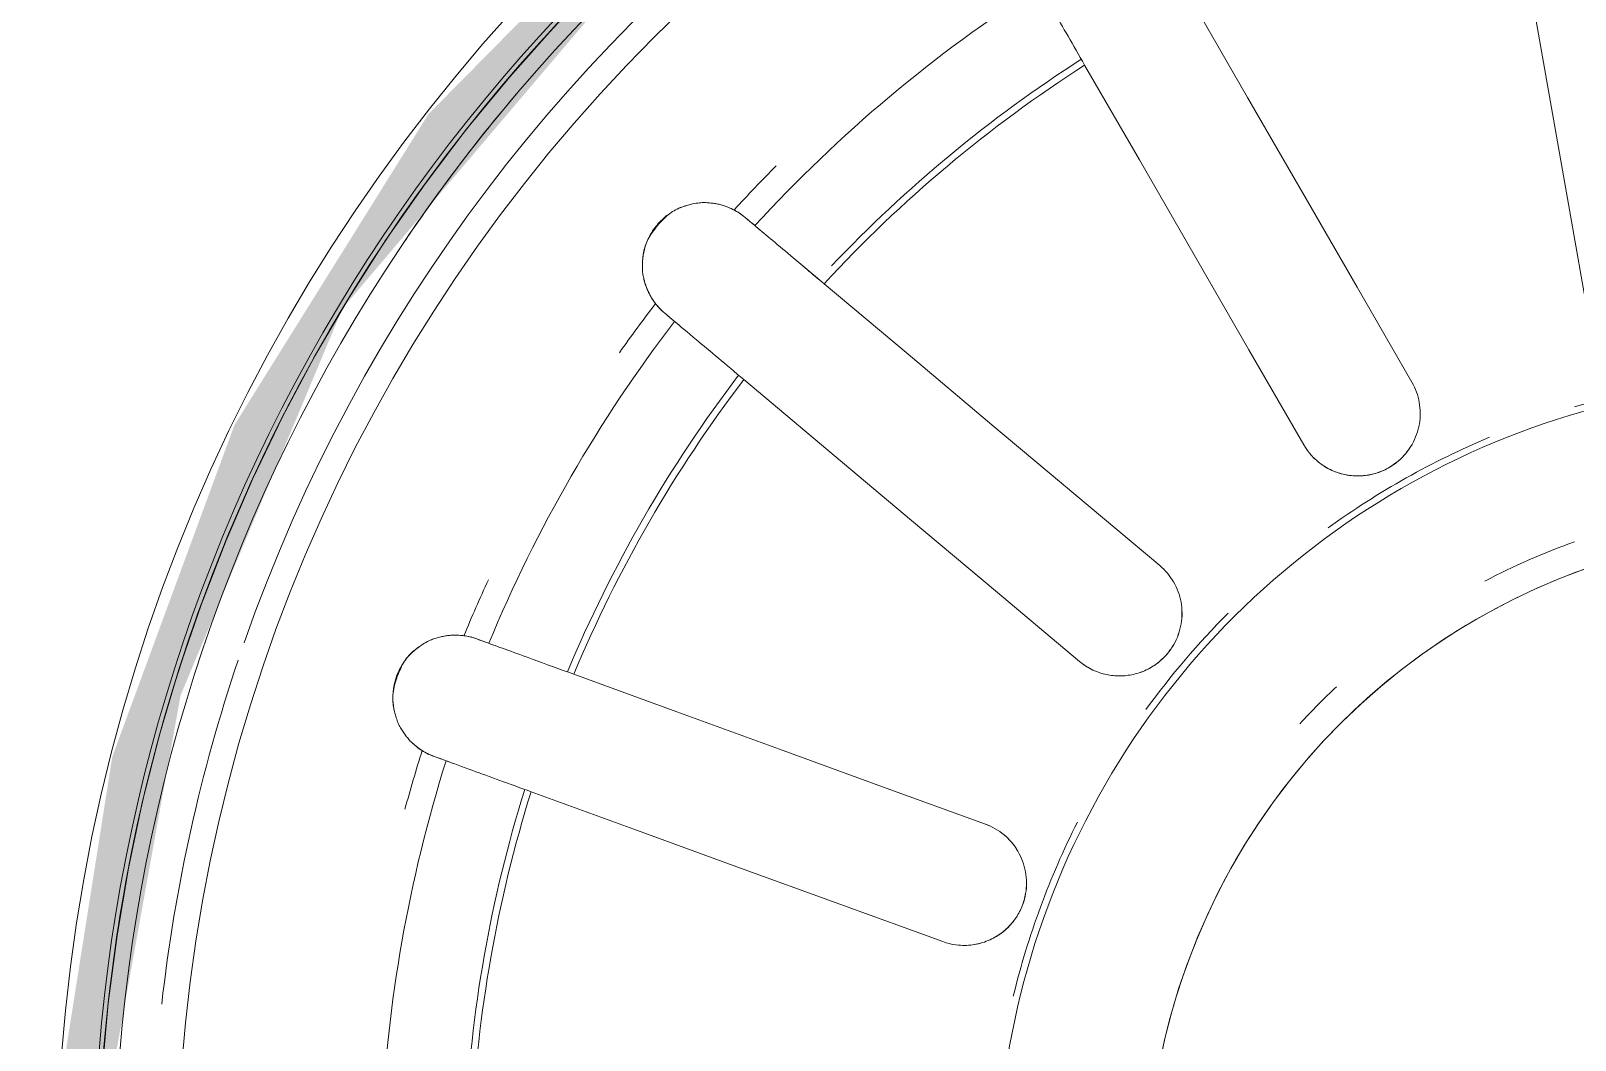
# Model space of a CAD drawing. Header units: millimetres. Extents: x -11245 to 9283, y -22520 to -3800.
# Drawn here: x -7579.23 to -7542.15, y -15402.14 to -15377.93 of the extents above; entities that cross this region are included whole.
import ezdxf

# ---------------------------------------------------------------- set-up
doc = ezdxf.new("R2010")
doc.units = ezdxf.units.MM
for name, color, linetype, lineweight in [('A-FLOR-PATT', 8, 'Continuous', 25), ('A-GENM', 13, 'Continuous', 9), ('G-IMPT', 8, 'Continuous', 9)]:
    doc.layers.add(name, color=color, linetype=linetype, lineweight=lineweight)

# ---------------------------------------------------------------- blocks, each defined once
blk = doc.blocks.new('CRT_MGN_COZ_Fogão a lenha completo - CRT_MGN_COZ_Fogão a lenha completo-5005769-PAGINAÇÃO DE PISO TÉRREO')
at = {"layer": 'G-IMPT', "flags": 128}
for points in [[(2486.76, -17.098), (2488.393, -17.244), (2490.02, -17.456), (2491.636, -17.732), (2493.24, -18.072), (2494.83, -18.477), (2496.401, -18.944), (2497.953, -19.475), (2499.483, -20.066), (2500.987, -20.719), (2502.464, -21.431), (2503.912, -22.202), (2505.327, -23.029), (2506.709, -23.913), (2508.054, -24.852), (2509.36, -25.843), (2510.625, -26.886), (2511.848, -27.979)], [(2494.315, -25.068), (2494.262, -25.213), (2494.209, -25.358)], [(2497.028, -26.384), (2497.081, -26.239), (2497.134, -26.094)], [(2493.467, -27.399), (2492.567, -29.87), (2491.668, -32.341), (2490.768, -34.812), (2489.869, -37.284)], [(2492.688, -38.31), (2493.587, -35.838), (2494.487, -33.367), (2495.386, -30.896), (2496.286, -28.425)], [(2504.952, -30.607), (2504.853, -30.726), (2504.753, -30.844)], [(2503.358, -32.508), (2501.667, -34.522), (2499.977, -36.537), (2498.286, -38.551), (2496.596, -40.566)], [(2507.051, -32.773), (2507.151, -32.654), (2507.25, -32.536)], [(2498.894, -42.494), (2500.584, -40.48), (2502.275, -38.465), (2503.965, -36.45), (2505.656, -34.436)], [(2510.905, -40.691), (2508.627, -42.006), (2506.35, -43.321), (2504.072, -44.636), (2501.795, -45.951)], [(2486.897, -42.482), (2487.515, -42.613), (2488.127, -42.769), (2488.733, -42.949), (2489.331, -43.154), (2489.92, -43.382), (2490.5, -43.633), (2491.069, -43.908), (2491.627, -44.204), (2492.173, -44.524), (2492.705, -44.864), (2493.223, -45.226), (2493.727, -45.608), (2494.214, -46.01), (2494.686, -46.431), (2495.14, -46.87), (2495.576, -47.328), (2495.993, -47.802), (2496.391, -48.293), (2496.77, -48.799), (2497.127, -49.32), (2497.464, -49.855), (2497.779, -50.403), (2498.071, -50.963), (2498.342, -51.534), (2498.589, -52.116), (2498.812, -52.707)], [(2503.295, -48.549), (2505.572, -47.234), (2507.85, -45.919), (2510.127, -44.604), (2512.405, -43.289)], [(2515.197, -50.963), (2512.608, -51.419), (2510.018, -51.876), (2507.428, -52.333), (2504.838, -52.789)]]:
    blk.add_lwpolyline(points, dxfattribs=at)
at = {"layer": 'G-IMPT'}
for centre, radius, start, end in [((2481.925, -58), 58.454, 21.17647, 90), ((2483.925, -58), 57.5, 63.74859, 180), ((2483.925, -58), 56.5, 0, 180), ((2483.925, -58), 42, 0, 180), ((2483.925, -58), 41.108, 360, 180), ((2483.925, -58), 41, 270, 90), ((2483.925, -58), 41, 360, 90), ((2483.925, -58), 40.608, 360, 180), ((2483.925, -58), 39.72, 71.3572, 83.5714), ((2483.925, -58), 39.099, 0, 180), ((2483.925, -58), 39.72, 0, 70.7143), ((2483.925, -58), 34.223, 72.5121, 87.4879), ((2483.925, -58), 34.845, 72.4126, 74.8187), ((2483.925, -58), 40.608, 49.6552, 55.8621), ((2483.925, -58), 32.216, 72.6687, 87.3313), ((2483.925, -58), 34.845, 65.1811, 67.5874), ((2483.925, -58), 32.054, 72.6822, 87.3178), ((2483.925, -58), 34.223, 52.5121, 67.4879), ((2483.925, -58), 32.054, 52.6822, 67.3178), ((2483.925, -58), 32.216, 52.6687, 67.3313), ((2483.925, -58), 34.845, 52.4126, 54.8187), ((2483.925, -58), 34.845, 45.1811, 47.5874), ((2483.925, -58), 34.223, 32.5121, 47.4879), ((2483.925, -58), 32.054, 32.6822, 47.3178), ((2483.925, -58), 32.216, 32.6687, 46.5424), ((2483.925, -58), 19.418, 360, 180), ((2483.925, -58), 19.579, 63.2443, 76.2957), ((2483.925, -58), 15.8, 270, 90), ((2483.925, -58), 19.579, 45.0832, 53.9837), ((2483.925, -58), 16.5, 43.0222, 47.3684), ((2483.925, -58), 19.579, 22.7883, 35.8359), ((2483.925, -58), 16.5, 19.6412, 27.8205), ((2483.925, -58), 19.579, 4.2352, 16.4638)]:
    blk.add_arc(centre, radius, start, end, dxfattribs=at)
for points, knots in [([(2497.134, -26.094), (2497.18, -25.971), (2497.222, -25.778), (2497.227, -25.538), (2497.216, -25.396), (2497.197, -25.287), (2497.17, -25.176), (2497.137, -25.063), (2497.088, -24.938), (2497.02, -24.823), (2496.938, -24.7), (2496.851, -24.584), (2496.737, -24.462), (2496.604, -24.358), (2496.433, -24.268), (2496.232, -24.184), (2496.024, -24.119), (2495.835, -24.079), (2495.666, -24.073), (2495.501, -24.093), (2495.347, -24.13), (2495.207, -24.171), (2495.084, -24.217), (2494.975, -24.276), (2494.877, -24.342), (2494.785, -24.41), (2494.701, -24.48), (2494.601, -24.582), (2494.451, -24.77), (2494.359, -24.944), (2494.315, -25.068)], [-1, -1, -1, -1, -0.888889, -0.833333, -0.805556, -0.777778, -0.75, -0.722222, -0.694444, -0.659722, -0.638889, -0.611111, -0.583333, -0.555556, -0.527778, -0.5, -0.472222, -0.444444, -0.416667, -0.388889, -0.361111, -0.333333, -0.305556, -0.277778, -0.25, -0.222222, -0.194444, -0.166667, -0.111111, 0, 0, 0, 0]), ([(2493.467, -27.399), (2493.657, -26.875), (2493.95, -26.069), (2494.149, -25.524), (2494.209, -25.358)], [-1, -1, -1, -1, -0.4, 0, 0, 0, 0]), ([(2497.028, -26.384), (2496.938, -26.633), (2496.714, -27.25), (2496.413, -28.075), (2496.286, -28.425)], [-1, -1, -1, -1, -0.4, 0, 0, 0, 0]), ([(2507.25, -32.536), (2507.335, -32.436), (2507.44, -32.269), (2507.528, -32.045), (2507.566, -31.908), (2507.585, -31.799), (2507.598, -31.686), (2507.606, -31.568), (2507.602, -31.433), (2507.578, -31.303), (2507.542, -31.159), (2507.501, -31.021), (2507.435, -30.867), (2507.345, -30.724), (2507.216, -30.58), (2507.055, -30.432), (2506.882, -30.3), (2506.718, -30.198), (2506.562, -30.135), (2506.399, -30.097), (2506.243, -30.079), (2506.097, -30.07), (2505.966, -30.071), (2505.843, -30.089), (2505.728, -30.117), (2505.619, -30.15), (2505.515, -30.187), (2505.387, -30.249), (2505.181, -30.374), (2505.035, -30.506), (2504.952, -30.607)], [-1, -1, -1, -1, -0.888889, -0.833333, -0.805556, -0.777778, -0.75, -0.722222, -0.694444, -0.659722, -0.638889, -0.611111, -0.583333, -0.555556, -0.527778, -0.5, -0.472222, -0.444444, -0.416667, -0.388889, -0.361111, -0.333333, -0.305556, -0.277778, -0.25, -0.222222, -0.194444, -0.166667, -0.111111, 0, 0, 0, 0]), ([(2505.819, -30.098), (2505.787, -30.104), (2505.723, -30.119), (2505.634, -30.145), (2505.549, -30.176), (2505.44, -30.223), (2505.312, -30.292), (2505.222, -30.355), (2505.179, -30.388)], [-0.2222222, -0.2222222, -0.2222222, -0.2222222, -0.1944444, -0.1666667, -0.1388889, -0.1111111, -0.0555556, 0, 0, 0, 0]), ([(2503.358, -32.508), (2503.716, -32.081), (2504.267, -31.424), (2504.64, -30.98), (2504.753, -30.844)], [-1, -1, -1, -1, -0.4, 0, 0, 0, 0]), ([(2507.051, -32.773), (2506.881, -32.975), (2506.46, -33.478), (2505.895, -34.151), (2505.656, -34.436)], [-1, -1, -1, -1, -0.4, 0, 0, 0, 0]), ([(2489.869, -37.284), (2489.793, -37.494), (2489.752, -37.808), (2489.824, -38.191), (2489.898, -38.391), (2489.973, -38.539), (2490.062, -38.679), (2490.163, -38.804), (2490.282, -38.921), (2490.414, -39.026), (2490.552, -39.112), (2490.702, -39.184), (2490.862, -39.24), (2491.053, -39.285), (2491.286, -39.303), (2491.55, -39.28), (2491.803, -39.208), (2492.121, -39.06), (2492.456, -38.772), (2492.627, -38.478), (2492.688, -38.31)], [-1, -1, -1, -1, -0.861111, -0.791667, -0.756944, -0.722222, -0.6875, -0.652778, -0.618056, -0.583333, -0.548611, -0.513889, -0.479167, -0.444444, -0.388889, -0.333333, -0.277778, -0.222222, -0.111111, 0, 0, 0, 0]), ([(2489.785, -37.661), (2489.779, -37.725), (2489.775, -37.855), (2489.796, -38.049), (2489.841, -38.239), (2489.934, -38.484), (2490.133, -38.802), (2490.509, -39.121), (2491.016, -39.306), (2491.465, -39.303), (2491.804, -39.21), (2492.041, -39.097), (2492.254, -38.946), (2492.499, -38.699), (2492.629, -38.471), (2492.688, -38.31)], [-0.9166667, -0.9166667, -0.9166667, -0.9166667, -0.875, -0.8333333, -0.7916667, -0.75, -0.6666667, -0.5555556, -0.4444444, -0.3333333, -0.2777778, -0.2222222, -0.1666667, -0.1111111, 0, 0, 0, 0]), ([(2510.905, -40.691), (2511.387, -40.413), (2512.13, -39.984), (2512.632, -39.694), (2512.785, -39.606)], [-1, -1, -1, -1, -0.4, 0, 0, 0, 0]), ([(2496.596, -40.566), (2496.452, -40.737), (2496.307, -41.018), (2496.243, -41.403), (2496.245, -41.616), (2496.264, -41.781), (2496.3, -41.943), (2496.352, -42.095), (2496.424, -42.246), (2496.513, -42.39), (2496.612, -42.518), (2496.729, -42.636), (2496.86, -42.744), (2497.024, -42.852), (2497.236, -42.948), (2497.493, -43.017), (2497.755, -43.036), (2498.105, -43.006), (2498.518, -42.849), (2498.779, -42.631), (2498.894, -42.494)], [-1, -1, -1, -1, -0.861111, -0.791667, -0.756944, -0.722222, -0.6875, -0.652778, -0.618056, -0.583333, -0.548611, -0.513889, -0.479167, -0.444444, -0.388889, -0.333333, -0.277778, -0.222222, -0.111111, 0, 0, 0, 0]), ([(2496.332, -42.034), (2496.391, -42.2), (2496.569, -42.511), (2496.982, -42.858), (2497.405, -43.01), (2497.755, -43.038), (2497.93, -43.021), (2498.015, -43.006)], [-0.6666667, -0.6666667, -0.6666667, -0.6666667, -0.5555556, -0.4444444, -0.3333333, -0.2777778, -0.2222222, -0.2222222, -0.2222222, -0.2222222]), ([(2501.795, -45.951), (2501.601, -46.063), (2501.368, -46.278), (2501.177, -46.617), (2501.106, -46.818), (2501.067, -46.979), (2501.045, -47.144), (2501.043, -47.305), (2501.059, -47.471), (2501.092, -47.636), (2501.142, -47.791), (2501.211, -47.942), (2501.298, -48.088), (2501.415, -48.245), (2501.582, -48.408), (2501.799, -48.561), (2502.039, -48.669), (2502.378, -48.76), (2502.82, -48.754), (2503.139, -48.638), (2503.295, -48.549)], [-1, -1, -1, -1, -0.861111, -0.791667, -0.756944, -0.722222, -0.6875, -0.652778, -0.618056, -0.583333, -0.548611, -0.513889, -0.479167, -0.444444, -0.388889, -0.333333, -0.277778, -0.222222, -0.111111, 0, 0, 0, 0]), ([(2501.487, -46.186), (2501.442, -46.231), (2501.356, -46.329), (2501.246, -46.49), (2501.159, -46.665), (2501.073, -46.912), (2501.021, -47.284), (2501.104, -47.77), (2501.373, -48.237), (2501.719, -48.524), (2502.039, -48.67), (2502.293, -48.736), (2502.553, -48.757), (2502.726, -48.741), (2502.811, -48.726)], [-0.9166667, -0.9166667, -0.9166667, -0.9166667, -0.875, -0.8333333, -0.7916667, -0.75, -0.6666667, -0.5555556, -0.4444444, -0.3333333, -0.2777778, -0.2222222, -0.1666667, -0.1111111, -0.1111111, -0.1111111, -0.1111111])]:
    blk.add_open_spline(points, degree=3, knots=knots, dxfattribs=at)
for points in [[(2496.943, -24.705), (2496.919, -24.672), (2496.866, -24.605), (2496.774, -24.506), (2496.667, -24.41), (2496.546, -24.322), (2496.404, -24.239), (2496.24, -24.168), (2496.068, -24.117), (2495.906, -24.089), (2495.757, -24.079), (2495.613, -24.083), (2495.479, -24.099), (2495.395, -24.117), (2495.355, -24.127)], [(2494.454, -24.784), (2494.429, -24.824), (2494.38, -24.911), (2494.335, -25.013), (2494.315, -25.068)], [(2494.664, -24.52), (2494.623, -24.561), (2494.546, -24.648), (2494.482, -24.738), (2494.454, -24.784)], [(2494.315, -25.068), (2494.267, -25.2), (2494.213, -25.348), (2494.155, -25.508)], [(2497.21, -25.787), (2497.218, -25.734), (2497.227, -25.624), (2497.224, -25.508), (2497.219, -25.45)], [(2497.134, -26.094), (2497.154, -26.039), (2497.186, -25.932), (2497.204, -25.834), (2497.21, -25.787)], [(2496.974, -26.534), (2497.032, -26.374), (2497.086, -26.226), (2497.134, -26.094)], [(2505.179, -30.388), (2505.142, -30.417), (2505.066, -30.482), (2504.99, -30.563), (2504.952, -30.607)], [(2507.3, -30.67), (2507.268, -30.628), (2507.198, -30.543), (2507.068, -30.42), (2506.925, -30.314), (2506.782, -30.232), (2506.645, -30.171), (2506.508, -30.126), (2506.377, -30.095), (2506.25, -30.077), (2506.171, -30.073), (2506.133, -30.072)], [(2504.952, -30.607), (2504.861, -30.715), (2504.76, -30.836), (2504.651, -30.967)], [(2507.545, -31.166), (2507.534, -31.126), (2507.508, -31.045), (2507.473, -30.962), (2507.452, -30.92)], [(2507.427, -32.274), (2507.452, -32.226), (2507.498, -32.127), (2507.535, -32.016), (2507.55, -31.96)], [(2506.949, -32.895), (2507.059, -32.764), (2507.16, -32.644), (2507.25, -32.536)], [(2507.25, -32.536), (2507.288, -32.491), (2507.354, -32.401), (2507.405, -32.315), (2507.427, -32.274)], [(2505.759, -34.312), (2505.868, -34.183), (2505.974, -34.057), (2506.077, -33.934)], [(2496.596, -40.566), (2496.513, -40.665), (2496.443, -40.774), (2496.388, -40.892)]]:
    blk.add_open_spline(points, degree=3, dxfattribs=at)
blk = doc.blocks.new('CRT_MGN_COZ_Fogão a lenha completo - CRT_MGN_COZ_Fogão a lenha completo-V26-PAGINAÇÃO DE PISO TÉRREO')
at = {"layer": 'G-IMPT', "flags": 128}
for points in [[(2486.76, -17.098), (2488.393, -17.244), (2490.02, -17.456), (2491.636, -17.732), (2493.24, -18.072), (2494.83, -18.477), (2496.401, -18.944), (2497.953, -19.475), (2499.483, -20.066), (2500.987, -20.719), (2502.464, -21.431), (2503.912, -22.202), (2505.327, -23.029), (2506.709, -23.913), (2508.054, -24.852), (2509.36, -25.843), (2510.625, -26.886), (2511.848, -27.979)], [(2494.315, -25.068), (2494.262, -25.213), (2494.209, -25.358)], [(2497.028, -26.384), (2497.081, -26.239), (2497.134, -26.094)], [(2493.467, -27.399), (2492.567, -29.87), (2491.668, -32.341), (2490.768, -34.812), (2489.869, -37.284)], [(2492.688, -38.31), (2493.587, -35.838), (2494.487, -33.367), (2495.386, -30.896), (2496.286, -28.425)], [(2504.952, -30.607), (2504.853, -30.726), (2504.753, -30.844)], [(2503.358, -32.508), (2501.667, -34.522), (2499.977, -36.537), (2498.286, -38.551), (2496.596, -40.566)], [(2507.051, -32.773), (2507.151, -32.654), (2507.25, -32.536)], [(2498.894, -42.494), (2500.584, -40.48), (2502.275, -38.465), (2503.965, -36.45), (2505.656, -34.436)], [(2510.905, -40.691), (2508.627, -42.006), (2506.35, -43.321), (2504.072, -44.636), (2501.795, -45.951)], [(2486.897, -42.482), (2487.515, -42.613), (2488.127, -42.769), (2488.733, -42.949), (2489.331, -43.154), (2489.92, -43.382), (2490.5, -43.633), (2491.069, -43.908), (2491.627, -44.204), (2492.173, -44.524), (2492.705, -44.864), (2493.223, -45.226), (2493.727, -45.608), (2494.214, -46.01), (2494.686, -46.431), (2495.14, -46.87), (2495.576, -47.328), (2495.993, -47.802), (2496.391, -48.293), (2496.77, -48.799), (2497.127, -49.32), (2497.464, -49.855), (2497.779, -50.403), (2498.071, -50.963), (2498.342, -51.534), (2498.589, -52.116), (2498.812, -52.707)], [(2503.295, -48.549), (2505.572, -47.234), (2507.85, -45.919), (2510.127, -44.604), (2512.405, -43.289)], [(2515.197, -50.963), (2512.608, -51.419), (2510.018, -51.876), (2507.428, -52.333), (2504.838, -52.789)]]:
    blk.add_lwpolyline(points, dxfattribs=at)
at = {"layer": 'G-IMPT'}
for centre, radius, start, end in [((2481.925, -58), 58.454, 21.17647, 90), ((2483.925, -58), 57.5, 63.74859, 180), ((2483.925, -58), 56.5, 0, 180), ((2483.925, -58), 42, 0, 180), ((2483.925, -58), 41.108, 360, 180), ((2483.925, -58), 41, 270, 90), ((2483.925, -58), 41, 360, 90), ((2483.925, -58), 40.608, 360, 180), ((2483.925, -58), 39.72, 71.3572, 83.5714), ((2483.925, -58), 39.099, 0, 180), ((2483.925, -58), 39.72, 0, 70.7143), ((2483.925, -58), 34.223, 72.5121, 87.4879), ((2483.925, -58), 34.845, 72.4126, 74.8187), ((2483.925, -58), 40.608, 49.6552, 55.8621), ((2483.925, -58), 32.216, 72.6687, 87.3313), ((2483.925, -58), 34.845, 65.1811, 67.5874), ((2483.925, -58), 32.054, 72.6822, 87.3178), ((2483.925, -58), 34.223, 52.5121, 67.4879), ((2483.925, -58), 32.054, 52.6822, 67.3178), ((2483.925, -58), 32.216, 52.6687, 67.3313), ((2483.925, -58), 34.845, 52.4126, 54.8187), ((2483.925, -58), 34.845, 45.1811, 47.5874), ((2483.925, -58), 34.223, 32.5121, 47.4879), ((2483.925, -58), 32.054, 32.6822, 47.3178), ((2483.925, -58), 32.216, 32.6687, 46.5424), ((2483.925, -58), 19.418, 360, 180), ((2483.925, -58), 19.579, 63.2443, 76.2957), ((2483.925, -58), 15.8, 270, 90), ((2483.925, -58), 19.579, 45.0832, 53.9837), ((2483.925, -58), 16.5, 43.0222, 47.3684), ((2483.925, -58), 19.579, 22.7883, 35.8359), ((2483.925, -58), 16.5, 19.6412, 27.8205), ((2483.925, -58), 19.579, 4.2352, 16.4638)]:
    blk.add_arc(centre, radius, start, end, dxfattribs=at)
for points, knots in [([(2497.134, -26.094), (2497.18, -25.971), (2497.222, -25.778), (2497.227, -25.538), (2497.216, -25.396), (2497.197, -25.287), (2497.17, -25.176), (2497.137, -25.063), (2497.088, -24.938), (2497.02, -24.823), (2496.938, -24.7), (2496.851, -24.584), (2496.737, -24.462), (2496.604, -24.358), (2496.433, -24.268), (2496.232, -24.184), (2496.024, -24.119), (2495.835, -24.079), (2495.666, -24.073), (2495.501, -24.093), (2495.347, -24.13), (2495.207, -24.171), (2495.084, -24.217), (2494.975, -24.276), (2494.877, -24.342), (2494.785, -24.41), (2494.701, -24.48), (2494.601, -24.582), (2494.451, -24.77), (2494.359, -24.944), (2494.315, -25.068)], [-1, -1, -1, -1, -0.888889, -0.833333, -0.805556, -0.777778, -0.75, -0.722222, -0.694444, -0.659722, -0.638889, -0.611111, -0.583333, -0.555556, -0.527778, -0.5, -0.472222, -0.444444, -0.416667, -0.388889, -0.361111, -0.333333, -0.305556, -0.277778, -0.25, -0.222222, -0.194444, -0.166667, -0.111111, 0, 0, 0, 0]), ([(2493.467, -27.399), (2493.657, -26.875), (2493.95, -26.069), (2494.149, -25.524), (2494.209, -25.358)], [-1, -1, -1, -1, -0.4, 0, 0, 0, 0]), ([(2497.028, -26.384), (2496.938, -26.633), (2496.714, -27.25), (2496.413, -28.075), (2496.286, -28.425)], [-1, -1, -1, -1, -0.4, 0, 0, 0, 0]), ([(2507.25, -32.536), (2507.335, -32.436), (2507.44, -32.269), (2507.528, -32.045), (2507.566, -31.908), (2507.585, -31.799), (2507.598, -31.686), (2507.606, -31.568), (2507.602, -31.433), (2507.578, -31.303), (2507.542, -31.159), (2507.501, -31.021), (2507.435, -30.867), (2507.345, -30.724), (2507.216, -30.58), (2507.055, -30.432), (2506.882, -30.3), (2506.718, -30.198), (2506.562, -30.135), (2506.399, -30.097), (2506.243, -30.079), (2506.097, -30.07), (2505.966, -30.071), (2505.843, -30.089), (2505.728, -30.117), (2505.619, -30.15), (2505.515, -30.187), (2505.387, -30.249), (2505.181, -30.374), (2505.035, -30.506), (2504.952, -30.607)], [-1, -1, -1, -1, -0.888889, -0.833333, -0.805556, -0.777778, -0.75, -0.722222, -0.694444, -0.659722, -0.638889, -0.611111, -0.583333, -0.555556, -0.527778, -0.5, -0.472222, -0.444444, -0.416667, -0.388889, -0.361111, -0.333333, -0.305556, -0.277778, -0.25, -0.222222, -0.194444, -0.166667, -0.111111, 0, 0, 0, 0]), ([(2505.819, -30.098), (2505.787, -30.104), (2505.723, -30.119), (2505.634, -30.145), (2505.549, -30.176), (2505.44, -30.223), (2505.312, -30.292), (2505.222, -30.355), (2505.179, -30.388)], [-0.2222222, -0.2222222, -0.2222222, -0.2222222, -0.1944444, -0.1666667, -0.1388889, -0.1111111, -0.0555556, 0, 0, 0, 0]), ([(2503.358, -32.508), (2503.716, -32.081), (2504.267, -31.424), (2504.64, -30.98), (2504.753, -30.844)], [-1, -1, -1, -1, -0.4, 0, 0, 0, 0]), ([(2507.051, -32.773), (2506.881, -32.975), (2506.46, -33.478), (2505.895, -34.151), (2505.656, -34.436)], [-1, -1, -1, -1, -0.4, 0, 0, 0, 0]), ([(2489.869, -37.284), (2489.793, -37.494), (2489.752, -37.808), (2489.824, -38.191), (2489.898, -38.391), (2489.973, -38.539), (2490.062, -38.679), (2490.163, -38.804), (2490.282, -38.921), (2490.414, -39.026), (2490.552, -39.112), (2490.702, -39.184), (2490.862, -39.24), (2491.053, -39.285), (2491.286, -39.303), (2491.55, -39.28), (2491.803, -39.208), (2492.121, -39.06), (2492.456, -38.772), (2492.627, -38.478), (2492.688, -38.31)], [-1, -1, -1, -1, -0.861111, -0.791667, -0.756944, -0.722222, -0.6875, -0.652778, -0.618056, -0.583333, -0.548611, -0.513889, -0.479167, -0.444444, -0.388889, -0.333333, -0.277778, -0.222222, -0.111111, 0, 0, 0, 0]), ([(2489.785, -37.661), (2489.779, -37.725), (2489.775, -37.855), (2489.796, -38.049), (2489.841, -38.239), (2489.934, -38.484), (2490.133, -38.802), (2490.509, -39.121), (2491.016, -39.306), (2491.465, -39.303), (2491.804, -39.21), (2492.041, -39.097), (2492.254, -38.946), (2492.499, -38.699), (2492.629, -38.471), (2492.688, -38.31)], [-0.9166667, -0.9166667, -0.9166667, -0.9166667, -0.875, -0.8333333, -0.7916667, -0.75, -0.6666667, -0.5555556, -0.4444444, -0.3333333, -0.2777778, -0.2222222, -0.1666667, -0.1111111, 0, 0, 0, 0]), ([(2510.905, -40.691), (2511.387, -40.413), (2512.13, -39.984), (2512.632, -39.694), (2512.785, -39.606)], [-1, -1, -1, -1, -0.4, 0, 0, 0, 0]), ([(2496.596, -40.566), (2496.452, -40.737), (2496.307, -41.018), (2496.243, -41.403), (2496.245, -41.616), (2496.264, -41.781), (2496.3, -41.943), (2496.352, -42.095), (2496.424, -42.246), (2496.513, -42.39), (2496.612, -42.518), (2496.729, -42.636), (2496.86, -42.744), (2497.024, -42.852), (2497.236, -42.948), (2497.493, -43.017), (2497.755, -43.036), (2498.105, -43.006), (2498.518, -42.849), (2498.779, -42.631), (2498.894, -42.494)], [-1, -1, -1, -1, -0.861111, -0.791667, -0.756944, -0.722222, -0.6875, -0.652778, -0.618056, -0.583333, -0.548611, -0.513889, -0.479167, -0.444444, -0.388889, -0.333333, -0.277778, -0.222222, -0.111111, 0, 0, 0, 0]), ([(2496.332, -42.034), (2496.391, -42.2), (2496.569, -42.511), (2496.982, -42.858), (2497.405, -43.01), (2497.755, -43.038), (2497.93, -43.021), (2498.015, -43.006)], [-0.6666667, -0.6666667, -0.6666667, -0.6666667, -0.5555556, -0.4444444, -0.3333333, -0.2777778, -0.2222222, -0.2222222, -0.2222222, -0.2222222]), ([(2501.795, -45.951), (2501.601, -46.063), (2501.368, -46.278), (2501.177, -46.617), (2501.106, -46.818), (2501.067, -46.979), (2501.045, -47.144), (2501.043, -47.305), (2501.059, -47.471), (2501.092, -47.636), (2501.142, -47.791), (2501.211, -47.942), (2501.298, -48.088), (2501.415, -48.245), (2501.582, -48.408), (2501.799, -48.561), (2502.039, -48.669), (2502.378, -48.76), (2502.82, -48.754), (2503.139, -48.638), (2503.295, -48.549)], [-1, -1, -1, -1, -0.861111, -0.791667, -0.756944, -0.722222, -0.6875, -0.652778, -0.618056, -0.583333, -0.548611, -0.513889, -0.479167, -0.444444, -0.388889, -0.333333, -0.277778, -0.222222, -0.111111, 0, 0, 0, 0]), ([(2501.487, -46.186), (2501.442, -46.231), (2501.356, -46.329), (2501.246, -46.49), (2501.159, -46.665), (2501.073, -46.912), (2501.021, -47.284), (2501.104, -47.77), (2501.373, -48.237), (2501.719, -48.524), (2502.039, -48.67), (2502.293, -48.736), (2502.553, -48.757), (2502.726, -48.741), (2502.811, -48.726)], [-0.9166667, -0.9166667, -0.9166667, -0.9166667, -0.875, -0.8333333, -0.7916667, -0.75, -0.6666667, -0.5555556, -0.4444444, -0.3333333, -0.2777778, -0.2222222, -0.1666667, -0.1111111, -0.1111111, -0.1111111, -0.1111111])]:
    blk.add_open_spline(points, degree=3, knots=knots, dxfattribs=at)
for points in [[(2496.943, -24.705), (2496.919, -24.672), (2496.866, -24.605), (2496.774, -24.506), (2496.667, -24.41), (2496.546, -24.322), (2496.404, -24.239), (2496.24, -24.168), (2496.068, -24.117), (2495.906, -24.089), (2495.757, -24.079), (2495.613, -24.083), (2495.479, -24.099), (2495.395, -24.117), (2495.355, -24.127)], [(2494.454, -24.784), (2494.429, -24.824), (2494.38, -24.911), (2494.335, -25.013), (2494.315, -25.068)], [(2494.664, -24.52), (2494.623, -24.561), (2494.546, -24.648), (2494.482, -24.738), (2494.454, -24.784)], [(2494.315, -25.068), (2494.267, -25.2), (2494.213, -25.348), (2494.155, -25.508)], [(2497.21, -25.787), (2497.218, -25.734), (2497.227, -25.624), (2497.224, -25.508), (2497.219, -25.45)], [(2497.134, -26.094), (2497.154, -26.039), (2497.186, -25.932), (2497.204, -25.834), (2497.21, -25.787)], [(2496.974, -26.534), (2497.032, -26.374), (2497.086, -26.226), (2497.134, -26.094)], [(2505.179, -30.388), (2505.142, -30.417), (2505.066, -30.482), (2504.99, -30.563), (2504.952, -30.607)], [(2507.3, -30.67), (2507.268, -30.628), (2507.198, -30.543), (2507.068, -30.42), (2506.925, -30.314), (2506.782, -30.232), (2506.645, -30.171), (2506.508, -30.126), (2506.377, -30.095), (2506.25, -30.077), (2506.171, -30.073), (2506.133, -30.072)], [(2504.952, -30.607), (2504.861, -30.715), (2504.76, -30.836), (2504.651, -30.967)], [(2507.545, -31.166), (2507.534, -31.126), (2507.508, -31.045), (2507.473, -30.962), (2507.452, -30.92)], [(2507.427, -32.274), (2507.452, -32.226), (2507.498, -32.127), (2507.535, -32.016), (2507.55, -31.96)], [(2506.949, -32.895), (2507.059, -32.764), (2507.16, -32.644), (2507.25, -32.536)], [(2507.25, -32.536), (2507.288, -32.491), (2507.354, -32.401), (2507.405, -32.315), (2507.427, -32.274)], [(2505.759, -34.312), (2505.868, -34.183), (2505.974, -34.057), (2506.077, -33.934)], [(2496.596, -40.566), (2496.513, -40.665), (2496.443, -40.774), (2496.388, -40.892)]]:
    blk.add_open_spline(points, degree=3, dxfattribs=at)

msp = doc.modelspace()

# ---------------------------------------------------------------- hatches: boundary and pattern name
at = {"layer": 'A-FLOR-PATT', "lineweight": 9}
h = msp.add_hatch(dxfattribs=at)
h.set_pattern_fill('FP_1', color=9, style=0, pattern_type=2)
h.set_pattern_definition([(0, (0, 0), (609.6, 152.4), [25.146, -432.054, 25.146, -432.054, -2438.4]), (0, (0, 0), (609.6, 152.4), [-914.4, 25.146, -889.254, 25.146, -432.054, -1066.8]), (0, (0, 0), (609.6, 152.4), [-2286, 25.146, -279.654, 25.146, -736.854]), (120, (228.6, 76.2), (-436.7823, 451.7291), [25.146, -432.054, 25.146, -432.054, -2438.4]), (120, (228.6, 76.2), (-436.7823, 451.7291), [-914.4, 25.146, -889.254, 25.146, -432.054, -1066.8]), (120, (228.6, 76.2), (-436.7823, 451.7291), [-2286, 25.146, -279.654, 25.146, -736.854]), (240, (304.8, 381), (-172.8177, -604.1291), [25.146, -432.054, 25.146, -432.054, -2438.4]), (240, (304.8, 381), (-172.8177, -604.1291), [-914.4, 25.146, -889.254, 25.146, -432.054, -1066.8]), (240, (304.8, 381), (-172.8177, -604.1291), [-2286, 25.146, -279.654, 25.146, -736.854])])
h.paths.add_polyline_path([(-7253.156, -5639.186), (-7250.914, -5640.48), (-7252.12, -5639.615)])
h.paths.add_polyline_path([(-7254.62, -5635.651), (-7253.95, -5638.151), (-7254.084, -5636.945), (-7254.45, -5636.062)])
h.paths.add_polyline_path([(-7944.62, -19319.651), (-7944.62, -17819.651), (-7954.62, -17819.651), (-7954.62, -17359.651), (-7944.62, -17359.651), (-7944.62, -17039.651), (-7954.62, -17039.651), (-7954.62, -16739.651), (-7944.62, -16739.651), (-7944.62, -16439.651), (-7964.62, -16439.651), (-7964.62, -16039.651), (-7944.62, -16039.651), (-7944.62, -16034.651), (-7964.62, -16034.651), (-7964.62, -15634.651), (-7944.62, -15634.651), (-7944.62, -15589.651), (-7964.62, -15589.651), (-7964.62, -15189.651), (-7944.62, -15189.651), (-7944.62, -15184.651), (-7964.62, -15184.651), (-7964.62, -14784.651), (-7944.62, -14784.651), (-7944.62, -14739.651), (-7964.62, -14739.651), (-7964.62, -14339.651), (-7944.62, -14339.651), (-7944.62, -14334.651), (-7964.62, -14334.651), (-7964.62, -13934.651), (-7944.62, -13934.651), (-7944.62, -13889.651), (-7244.62, -13889.651), (-7244.62, -13088.651), (-7254.62, -13088.651), (-7254.62, -12988.651), (-7244.62, -12988.651), (-7244.62, -8790.651), (-7254.62, -8790.651), (-7254.62, -8690.651), (-7244.62, -8690.651), (-7244.62, -8139.651), (-7254.62, -8139.651), (-7253.95, -5539.651), (-7244.62, -5539.651), (-7244.62, -5299.651), (-6663.62, -5299.651), (-6663.62, -5289.651), (-6563.62, -5289.651), (-6563.62, -5299.651), (-3065.62, -5299.291), (-3065.62, -5289.651), (-2965.62, -5289.651), (-2965.62, -5299.651), (-2524.62, -5299.651), (-2524.62, -3999.651), (-2584.62, -3999.651), (-2584.62, -3939.651), (-7042.12, -3939.651), (-7042.12, -3859.651), (-2584.62, -3859.651), (-2584.62, -3799.651), (-7044.62, -3799.651), (-7044.62, -3999.651), (-7244.62, -3999.651), (-7244.62, -3799.651), (-11044.62, -3799.651), (-11044.62, -3999.651), (-11244.62, -3999.651), (-11244.62, -7934.651), (-11044.62, -7934.651), (-11044.62, -8134.651), (-11244.62, -8134.651), (-11244.62, -11579.651), (-11044.62, -11579.651), (-11044.62, -11779.651), (-11244.62, -11779.651), (-11244.62, -15224.651), (-11044.62, -15224.651), (-11044.62, -15424.651), (-11244.62, -15424.651), (-11244.62, -19119.651), (-11044.62, -19119.651), (-11044.62, -19319.651)])
h.paths.add_polyline_path([(-7504.62, -15607.726), (-7490.696, -15606.479), (-7477.378, -15602.945), (-7466.256, -15598.006), (-7455.502, -15591.067), (-7446.37, -15582.947), (-7438.697, -15573.749), (-7431.713, -15561.904), (-7427.342, -15550.895), (-7424.393, -15537.501), (-7424.486, -15531.805), (-7425.973, -15541.09), (-7429.275, -15553.452), (-7434.39, -15564.922), (-7440.362, -15574.336), (-7449.62, -15584.744), (-7459.509, -15592.725), (-7470.234, -15598.897), (-7480.561, -15602.997), (-7493.322, -15605.885), (-7504.62, -15607.637)])
h.paths.add_polyline_path([(-7684.62, -15607.226), (-7688.516, -15607.215), (-7689.699, -15606.86)])
h.paths.add_polyline_path([(-7684.62, -15607.726), (-7684.62, -15606.479), (-7697.291, -15605.71), (-7710.012, -15602.563), (-7723.009, -15596.847), (-7732.231, -15590.984), (-7741.896, -15582.529), (-7750.15, -15572.538), (-7756.792, -15561.112), (-7760.865, -15550.88), (-7763.788, -15537.95), (-7765.531, -15528.983), (-7764.374, -15540.65), (-7760.894, -15553.82), (-7755.901, -15565.09), (-7749.439, -15575.239), (-7740.489, -15585.302), (-7730.389, -15593.487), (-7719.658, -15599.697), (-7709.341, -15603.849), (-7697.291, -15606.729), (-7686.878, -15607.637)])
h.paths.add_polyline_path([(-7502.363, -15607.637), (-7504.62, -15607.226), (-7501.738, -15607.476)])
h.paths.add_polyline_path([(-7459.654, -15594.023), (-7459.509, -15593.178), (-7459.509, -15593.905)])
h.paths.add_polyline_path([(-7449.68, -15586.16), (-7449.62, -15585.26), (-7449.62, -15586.093)])
h.paths.add_polyline_path([(-7434.002, -15566.274), (-7434.184, -15565.335), (-7433.592, -15565.335)])
h.paths.add_polyline_path([(-7426.721, -15548.695), (-7427.25, -15548.236), (-7426.639, -15548.236)])
h.paths.add_polyline_path([(-7764.735, -15532.076), (-7765.37, -15528.1), (-7765.12, -15526.726), (-7764.753, -15531.817)])
h.paths.add_polyline_path([(-7536.62, -15466.18), (-7525.879, -15465.184), (-7515.504, -15462.232), (-7505.848, -15457.424), (-7497.24, -15450.924), (-7489.163, -15441.771), (-7484.294, -15433.781), (-7479.95, -15421.82), (-7478.415, -15413.119), (-7478.415, -15402.332), (-7481.001, -15389.929), (-7485.225, -15379.999), (-7491.017, -15371.242), (-7486.922, -15377.508), (-7483.935, -15383.747), (-7481.001, -15392.79), (-7479.586, -15403.117), (-7479.767, -15407.414), (-7479.763, -15410.939), (-7481.082, -15418.973), (-7483.126, -15423.722), (-7487.089, -15433.781), (-7488.583, -15435.469), (-7489.973, -15438.706), (-7496.455, -15446.186), (-7502.868, -15451.017), (-7516.071, -15459.007), (-7520.566, -15460.002), (-7531.407, -15461.985), (-7531.578, -15462.652), (-7552.234, -15460.052), (-7558.273, -15458.54), (-7565.086, -15455.326), (-7567.392, -15453.058), (-7578.777, -15444.239), (-7585.351, -15435.469), (-7589.939, -15426.136), (-7591.127, -15420.492), (-7593.466, -15407.414), (-7593.12, -15405.726), (-7593.477, -15400.513), (-7592.843, -15396.901), (-7591.127, -15390.959), (-7588.094, -15381.671), (-7584.657, -15375.982), (-7582.572, -15372.499), (-7581.708, -15371.677), (-7582.584, -15371.677), (-7587.197, -15378.53), (-7591.127, -15386.61), (-7594.079, -15396.985), (-7595.074, -15407.726), (-7594.079, -15418.467), (-7591.127, -15428.842), (-7585.444, -15439.775), (-7579.444, -15447.48), (-7571.846, -15454.373), (-7562.675, -15460.052), (-7552.617, -15463.948), (-7542.014, -15465.93)])
h.paths.add_polyline_path([(-7536.62, -15447.726), (-7527.357, -15446.666), (-7517.901, -15443.261), (-7510.589, -15438.616), (-7504.781, -15433.055), (-7499.409, -15425.082), (-7496.547, -15418.226), (-7494.85, -15410.116), (-7494.98, -15400.513), (-7496.719, -15392.634), (-7500.992, -15383.578), (-7506.083, -15376.947), (-7511.933, -15371.747), (-7520.566, -15366.962), (-7527.888, -15364.644), (-7536.62, -15363.726), (-7547.002, -15365.083), (-7555.339, -15368.182), (-7562.68, -15372.836), (-7569.685, -15379.923), (-7574.344, -15387.384), (-7577.277, -15395.344), (-7578.558, -15403.452), (-7577.875, -15413.39), (-7575.109, -15422.414), (-7570.783, -15430.085), (-7564.267, -15437.268), (-7557.555, -15442.094), (-7548.74, -15445.886), (-7540.273, -15447.528), (-7538.84, -15447.605)])
h.paths.add_polyline_path([(-7534.4, -15446.666), (-7543.253, -15446.186), (-7555.232, -15441.992), (-7562.347, -15437.352), (-7568.631, -15430.968), (-7573.831, -15422.941), (-7577.089, -15410.607), (-7577.381, -15403.527), (-7575.637, -15393.872), (-7571.751, -15384.588), (-7563.163, -15374.477), (-7555.339, -15369.516), (-7547.589, -15366.22), (-7534.4, -15364.786), (-7521.444, -15367.638), (-7510.894, -15374.099), (-7503.686, -15381.348), (-7499.43, -15389.038), (-7497.276, -15394.862), (-7495.62, -15405.726), (-7497.766, -15418.068), (-7501.567, -15426.528), (-7506.666, -15433.373), (-7512.816, -15438.832), (-7520.566, -15443.205), (-7528.455, -15445.691), (-7531.473, -15446.186)])
h.paths.add_polyline_path([(-7492.577, -15369.363), (-7498.556, -15363.435), (-7497.24, -15365.288), (-7493.422, -15368.735)])
h.paths.add_polyline_path([(-7572.3, -15361.456), (-7563.755, -15356.235), (-7571.846, -15361.079)])
h.paths.add_polyline_path([(-7505.611, -15358.19), (-7511.436, -15355.015), (-7505.848, -15358.096)])
h.paths.add_polyline_path([(-7502.363, -15205.814), (-7499.541, -15206.592), (-7503.246, -15205.975)])
h.paths.add_polyline_path([(-7424.867, -15286.726), (-7423.62, -15286.726), (-7424.867, -15272.801), (-7428.349, -15259.623), (-7433.477, -15248.117), (-7440.349, -15237.518), (-7448.751, -15228.15), (-7457.597, -15220.803), (-7469.441, -15213.819), (-7480.45, -15209.447), (-7493.845, -15206.499), (-7504.62, -15205.975), (-7504.62, -15206.972), (-7491.949, -15207.742), (-7479.59, -15210.755), (-7467.847, -15215.699), (-7457.009, -15222.468), (-7447.344, -15230.922), (-7439.09, -15240.914), (-7432.449, -15252.339), (-7428.349, -15262.666), (-7425.603, -15274.224), (-7424.867, -15280.45)])
h.paths.add_polyline_path([(-7765.531, -15284.468), (-7765.081, -15286.186), (-7765.466, -15284.827)])
h.paths.add_polyline_path([(-7764.62, -15286.726), (-7764.374, -15286.726), (-7763.604, -15274.055), (-7760.591, -15261.695), (-7755.646, -15249.953), (-7748.175, -15238.223), (-7740.424, -15229.45), (-7730.432, -15221.195), (-7719.007, -15214.554), (-7709.341, -15210.641), (-7697.122, -15207.709), (-7686.878, -15205.814), (-7698.789, -15207.021), (-7711.416, -15210.342), (-7722.984, -15215.445), (-7733.257, -15222.004), (-7743.196, -15230.857), (-7751.381, -15240.957), (-7757.001, -15250.407), (-7761.885, -15262.508), (-7764.623, -15274.055), (-7765.37, -15286.726), (-7764.735, -15286.726)])
h.paths.add_polyline_path([(-7689.97, -15206.611), (-7685.874, -15205.997), (-7688.078, -15206.475)])
h.paths.add_polyline_path([(-7684.62, -15166.726), (-7684.62, -15166.479), (-7690.302, -15166.503)])
h.paths.add_polyline_path([(-7536.62, -15026.18), (-7525.879, -15025.184), (-7514.116, -15021.62), (-7505.654, -15017.292), (-7497.24, -15010.924), (-7489.166, -15001.775), (-7483.91, -14992.91), (-7480.398, -14983.722), (-7478.415, -14973.119), (-7478.415, -14962.332), (-7480.398, -14951.729), (-7484.294, -14941.671), (-7489.973, -14932.499), (-7498.556, -14923.435), (-7507.425, -14917.149), (-7515.504, -14913.219), (-7525.879, -14910.267), (-7536.62, -14909.272), (-7547.361, -14910.267), (-7559.014, -14913.783), (-7567.536, -14918.126), (-7577.336, -14925.863), (-7584.074, -14933.677), (-7589.33, -14942.542), (-7592.843, -14951.729), (-7594.825, -14962.332), (-7594.825, -14973.119), (-7592.239, -14985.522), (-7588.129, -14995.248), (-7583.267, -15002.952), (-7574.684, -15012.017), (-7565.815, -15018.302), (-7557.736, -15022.232), (-7547.361, -15025.184), (-7542.014, -15025.93)])
h.paths.add_polyline_path([(-7531.578, -15024.652), (-7554.255, -15022.012), (-7563.082, -15018.302), (-7571.846, -15012.642), (-7577.759, -15007.106), (-7579.818, -15004.632), (-7581.512, -15002.211), (-7583.953, -14998.498), (-7589.859, -14988.333), (-7592.239, -14980.662), (-7593.595, -14970), (-7593.44, -14966.164), (-7593.459, -14962.332), (-7592.158, -14954.478), (-7588.946, -14944.864), (-7583.936, -14935.759), (-7576.662, -14927.041), (-7569.378, -14920.955), (-7559.431, -14915.4), (-7554.255, -14913.63), (-7541.833, -14911.467), (-7541.161, -14910.842), (-7520.566, -14913.45), (-7515.504, -14914.684), (-7505.784, -14919.689), (-7497.691, -14925.972), (-7491.966, -14932.499), (-7490.488, -14934.671), (-7488.935, -14936.954), (-7486.528, -14941.671), (-7482.415, -14949.767), (-7481.167, -14956.985), (-7479.829, -14966.33), (-7480.1, -14967.826), (-7479.781, -14973.119), (-7480.398, -14976.55), (-7482.113, -14982.492), (-7485.471, -14993.078), (-7491.133, -15002.211), (-7498.158, -15009.901), (-7505.848, -15015.809), (-7515.504, -15020.755), (-7522.634, -15023.173), (-7531.469, -15024.226)])
h.paths.add_polyline_path([(-7536.62, -15009.726), (-7526.238, -15008.366), (-7518.008, -15005.315), (-7510.816, -15000.8), (-7504.879, -14995.176), (-7500.247, -14988.726), (-7496.547, -14980.226), (-7494.85, -14972.116), (-7494.98, -14962.513), (-7496.826, -14954.356), (-7500.743, -14945.962), (-7506.795, -14938.235), (-7513.19, -14932.931), (-7521.158, -14928.735), (-7527.888, -14926.644), (-7536.62, -14925.726), (-7547.002, -14927.083), (-7555.232, -14930.126), (-7563.342, -14935.398), (-7569.316, -14941.437), (-7574.367, -14949.435), (-7577.277, -14957.344), (-7578.558, -14965.452), (-7578.067, -14974.521), (-7575.087, -14984.46), (-7570.769, -14992.103), (-7565.174, -14998.498), (-7557.03, -15004.373), (-7549.173, -15007.765), (-7540.864, -15009.496)])
h.paths.add_polyline_path([(-7538.84, -15008.666), (-7551.327, -15005.742), (-7559.629, -15001.661), (-7568.631, -14992.968), (-7573.831, -14984.941), (-7577.089, -14972.607), (-7577.62, -14967.726), (-7575.637, -14955.872), (-7571.614, -14946.386), (-7565.593, -14939.043), (-7559.937, -14934.29), (-7551.417, -14929.533), (-7538.84, -14926.786), (-7525.651, -14928.22), (-7517.901, -14931.516), (-7510.772, -14936.202), (-7503.905, -14943.039), (-7498.251, -14953.948), (-7496.335, -14961.156), (-7495.86, -14972.159), (-7499.43, -14984.414), (-7503.98, -14992.538), (-7510.894, -14999.352), (-7516.047, -15002.953), (-7525.991, -15007.287), (-7534.4, -15008.666)])
h.paths.add_polyline_path([(-10029.114, -12639.651), (-10398.926, -12639.651), (-10403.119, -12559.033), (-10403.621, -12508.153), (-10401.837, -12380.248), (-10400.327, -12235.584), (-10401.115, -12127.456), (-10404.023, -12022.534), (-10409.73, -11879.085), (-10416.254, -11763.999), (-10422.358, -11658.976), (-10424.563, -11581.055), (-10427.914, -11348.628), (-10428.335, -11188.535), (-10427.361, -11144.37), (-10424.19, -11131.939), (-10421.033, -11122.228), (-10418.481, -11106.344), (-10417.555, -11077.155), (-10416.396, -11044.639), (-10412.096, -10978.567), (-10408.892, -10885.673), (-10406.154, -10833.252), (-10407.746, -10784.868), (-10409.293, -10728.777), (-10409.082, -10688.101), (-10407.21, -10551.035), (-10406.056, -10275.718), (-10404.455, -10091.414), (-10406.05, -9998.67), (-10410.74, -9853.749), (-10419.572, -9639.651), (-10029.64, -9639.651), (-10027.866, -9647.061), (-10025.631, -9669.191), (-10020.197, -9768.701), (-10018.352, -9801.493), (-10012.961, -9849.149), (-10009.638, -9873.463), (-10003.272, -9853.749), (-9996.047, -9827.044), (-9990.497, -9798.572), (-9984.291, -9754.099), (-9977.354, -9705.692), (-9966.885, -9639.651), (-9079.53, -9639.651), (-9081.81, -9677.369), (-9102.388, -9950.639), (-9106.664, -10044.433), (-9108.141, -10104.608), (-9107.982, -10165.897), (-9105.402, -10412.112), (-9103.898, -10619.845), (-9102.12, -10724.002), (-9103.443, -10759.87), (-9106.803, -10831.462), (-9106.14, -10849.252), (-9104.371, -10861.812), (-9097.226, -10890.525), (-9095.218, -10904.552), (-9092.541, -10976.922), (-9089.683, -10997.541), (-9082.877, -11029.569), (-9080.847, -11048.327), (-9079.919, -11071.397), (-9078.078, -11093.193), (-9074.001, -11108.937), (-9067.863, -11118.791), (-9057.977, -11130.86), (-9055.413, -11135.998), (-9052.992, -11143.347), (-9045.153, -11040.051), (-9041.997, -10970.661), (-9040.386, -10883.97), (-9039.754, -10711.826), (-9040.245, -10256.768), (-9041.698, -10213.199), (-9045.922, -10151.845), (-9052.865, -10079.8), (-9058.658, -10020.551), (-9060.325, -9979.395), (-9060.319, -9927.526), (-9059.898, -9862.474), (-9061.683, -9791.524), (-9062.772, -9720.269), (-9061.953, -9680.158), (-9060.127, -9639.651), (-8690.315, -9639.651), (-8686.121, -9720.269), (-8685.619, -9771.149), (-8687.403, -9899.054), (-8688.913, -10044.433), (-8688.125, -10151.845), (-8685.217, -10256.768), (-8679.51, -10400.217), (-8672.613, -10521.142), (-8666.882, -10620.326), (-8664.677, -10698.247), (-8661.326, -10930.674), (-8660.919, -11093.193), (-8661.879, -11134.932), (-8665.05, -11147.362), (-8668.208, -11157.073), (-8670.992, -11177.199), (-8671.685, -11202.147), (-8672.844, -11234.662), (-8677.144, -11300.735), (-8680.348, -11393.629), (-8683.086, -11446.049), (-8681.494, -11494.433), (-8679.948, -11550.525), (-8680.158, -11591.2), (-8682.03, -11728.266), (-8683.184, -12003.583), (-8684.785, -12187.888), (-8683.19, -12280.631), (-8678.016, -12438.062), (-8669.668, -12639.651), (-9059.6, -12639.651), (-9061.374, -12632.24), (-9063.609, -12610.111), (-9069.043, -12510.601), (-9070.888, -12477.808), (-9076.279, -12430.153), (-9089.42, -12339.508), (-9096.208, -12296.061), (-9099.013, -12214.673), (-9101.781, -12069.376), (-9103.159, -11922.931), (-9103.622, -11912.3), (-9110.359, -11987.643), (-9117.82, -12090.79), (-9120.622, -12152.057), (-9121.714, -12215.102), (-9120.75, -12286.006), (-9117.735, -12355.638), (-9115.114, -12427.98), (-9114.824, -12458.206), (-9115.646, -12504.233), (-9118.375, -12553.43), (-9121.249, -12579.899), (-9125.996, -12608.428), (-9133.285, -12639.651), (-9954.483, -12639.651), (-9961.644, -12579.899), (-9964.275, -12550.623), (-9965.645, -12519.514), (-9965.396, -12494.655), (-9962.233, -12455.641), (-9955.933, -12391.455), (-9955.52, -12363.929), (-9956.905, -12297.499), (-9956.125, -12270.424), (-9953.146, -12237.296), (-9949.539, -12214.298), (-9943.515, -12186.75), (-9927.253, -12126.134), (-9916.55, -12082.438), (-9912.101, -12057.024), (-9908.459, -12023.202), (-9906.262, -11981.806), (-9905.553, -11938.544), (-9906.436, -11871.654), (-9912.434, -11591.235), (-9911.73, -11503.247), (-9909.26, -11352.01), (-9910.77, -11307.955), (-9913.906, -11271.091), (-9919.145, -11233.677), (-9926.132, -11198.484), (-9934.675, -11165.564), (-9970.388, -11041.426), (-9985.002, -10977.584), (-9997.248, -10914.581), (-10010.349, -10842.489), (-10029.996, -11062.452), (-10043, -11222.359), (-10046.618, -11290.42), (-10048.57, -11370.992), (-10049.422, -11505.667), (-10049.31, -12001.065), (-10047.542, -12066.103), (-10043.318, -12127.456), (-10037.801, -12185.753), (-10030.582, -12258.75), (-10028.915, -12299.907), (-10028.921, -12351.775), (-10029.342, -12416.828), (-10027.558, -12487.777), (-10026.468, -12559.033), (-10027.287, -12599.144), (-10027.706, -12608.428)])
h.paths.add_polyline_path([(-11148.389, -7932.151), (-11184.62, -7932.151), (-11184.62, -4002.151), (-11104.62, -4002.151), (-11104.62, -7932.151)])
h.paths.add_polyline_path([(-2444.62, -5299.651), (-2384.62, -5299.651), (-2384.62, -3999.651), (-2444.62, -3999.651), (-2444.62, -5289.651)])
h.paths.add_polyline_path([(-7261.436, -3939.651), (-11042.12, -3939.651), (-11042.12, -3859.651), (-7247.12, -3859.651), (-7247.12, -3939.651)])

# ---------------------------------------------------------------- block references
at = {"layer": 'A-GENM', "color": 55, "rotation": 89.99999999999928}
for name in ['CRT_MGN_COZ_Fogão a lenha completo - CRT_MGN_COZ_Fogão a lenha completo-5005769-PAGINAÇÃO DE PISO TÉRREO', 'CRT_MGN_COZ_Fogão a lenha completo - CRT_MGN_COZ_Fogão a lenha completo-V26-PAGINAÇÃO DE PISO TÉRREO']:
    msp.add_blockref(name, (-7594.62, -17889.651), dxfattribs=at)

doc.saveas('drawing.dxf')
